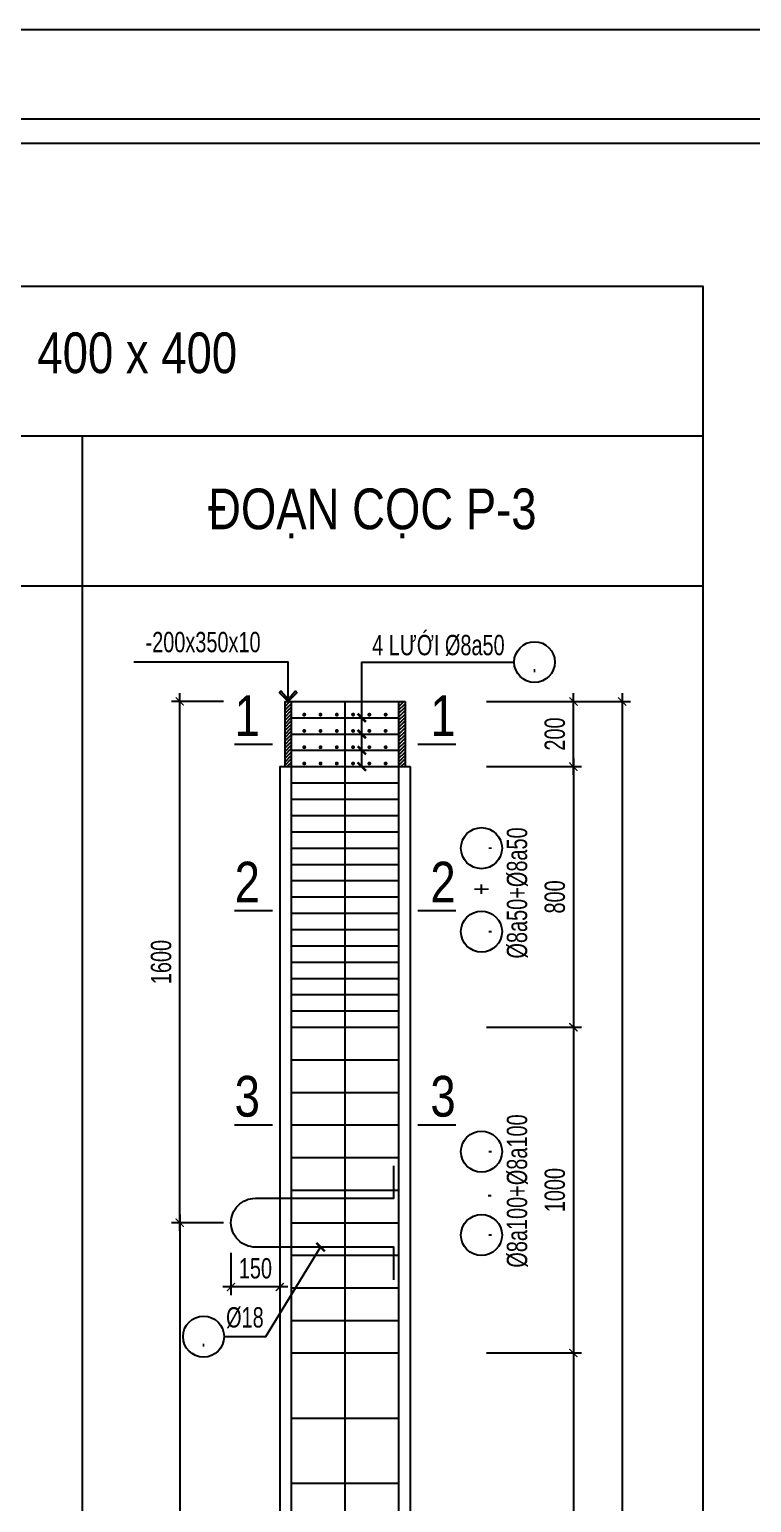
# Model space of a CAD drawing. Extents: x -24357 to 91799, y -17201 to -2351.
# Drawn here: x 81443 to 83661, y -6873 to -2351 of the extents above; entities that cross this region are included whole.
import ezdxf
from ezdxf.enums import TextEntityAlignment as Align

# ---------------------------------------------------------------- set-up
doc = ezdxf.new("R2010")
doc.units = 0
doc.header["$LTSCALE"] = 500
doc.header["$MEASUREMENT"] = 0
doc.header["$PDMODE"] = 3
doc.layers.get('0').update_dxf_attribs({"linetype": 'CONTINUOUS'})
doc.layers.get('DEFPOINTS').update_dxf_attribs({"linetype": 'CONTINUOUS'})
for name, color, linetype in [('CDC-KHUNGTEN', 7, 'CONTINUOUS'), ('CDC.02.DIM', 1, 'CONTINUOUS'), ('CDC.03.BORDER', 3, 'CONTINUOUS'), ('CDC.05.STEEL', 4, 'CONTINUOUS'), ('CDC.06.TEXT', 2, 'CONTINUOUS'), ('CDC.10.HATCH', 251, 'CONTINUOUS'), ('CDC.11.NOTE', 8, 'CONTINUOUS'), ('CDC.15.NOPLOT', 87, 'CONTINUOUS')]:
    doc.layers.add(name, color=color, linetype=linetype)
doc.styles.add('ARIAL', font='arial.ttf', dxfattribs={"width": 0.7})
doc.dimstyles.new('DIM25', dxfattribs={"dimscale": 25, "dimtxt": 2.5, "dimasz": 1, "dimexe": 1, "dimexo": 0, "dimgap": 1, "dimtad": 1, "dimdec": 0, "dimzin": 0, "dimdsep": 46, "dimtxsty": 'ARIAL', "dimblk": 'ARCHTICK', "dimcen": 0, "dimdle": 1, "dimclrd": 1, "dimclre": 1, "dimclrt": 2, "dimadec": 0, "dimazin": 0, "dimtfac": 1, "dimtdec": 0, "dimtix": 1, "dimtmove": 2, "dimatfit": 3, "dimldrblk": 'ARCHTICK', "dimfxl": 1, "dimtolj": 1, "dimtzin": 0, "dimarcsym": 0})
pattern_1 = [(45, (-34309.371, -161240.184), (-5.30330086, 5.30330086), [])]

# ---------------------------------------------------------------- blocks, each defined once
blk = doc.blocks.new('_ArchTick')
at = {"color": 0, "linetype": 'ByBlock', "const_width": 0.15}
blk.add_lwpolyline([(-0.5, -0.5), (0.5, 0.5)], dxfattribs=at)
blk = doc.blocks.new('*D56')
at = {"layer": 'CDC.02.DIM', "color": 1, "lineweight": -2, "transparency": 16777216}
for p, q in [((83113.9, -4589.2), (83113.9, -5439.2)), ((82846.6, -4614.2), (83138.9, -4614.2)), ((82846.6, -5414.2), (83138.9, -5414.2))]:
    blk.add_line(p, q, dxfattribs=at)
at = {"layer": 'DEFPOINTS', "color": 0, "transparency": 16777216}
for p in [(82846.6, -4614.2), (82846.6, -5414.2), (83113.9, -5414.2)]:
    blk.add_point(p, dxfattribs=at)
at = {"layer": 'CDC.02.DIM', "color": 1, "lineweight": -2, "transparency": 16777216, "xscale": 25, "yscale": 25, "zscale": 25}
for p, rotation in [((83113.9, -4614.2), 90), ((83113.9, -5414.2), 270)]:
    blk.add_blockref('_ArchTick', p, dxfattribs=dict(at, rotation=rotation))
at = {"layer": 'CDC.02.DIM', "color": 2, "transparency": 16777216, "insert": (83057, -5014.2), "char_height": 62.5, "attachment_point": 5, "rotation": 90, "style": 'ARIAL'}
blk.add_mtext('\\A1;800', dxfattribs=at)
blk = doc.blocks.new('*D57')
at = {"layer": 'CDC.02.DIM', "color": 1, "lineweight": -2, "transparency": 16777216}
for p, q in [((82846.6, -5414.2), (83138.9, -5414.2)), ((83113.9, -5389.2), (83113.9, -6439.2)), ((82846.6, -6414.2), (83138.9, -6414.2))]:
    blk.add_line(p, q, dxfattribs=at)
at = {"layer": 'DEFPOINTS', "color": 0, "transparency": 16777216}
for p in [(82846.6, -5414.2), (82846.6, -6414.2), (83113.9, -6414.2)]:
    blk.add_point(p, dxfattribs=at)
at = {"layer": 'CDC.02.DIM', "color": 1, "lineweight": -2, "transparency": 16777216, "xscale": 25, "yscale": 25, "zscale": 25}
for p, rotation in [((83113.9, -5414.2), 90), ((83113.9, -6414.2), 270)]:
    blk.add_blockref('_ArchTick', p, dxfattribs=dict(at, rotation=rotation))
at = {"layer": 'CDC.02.DIM', "color": 2, "transparency": 16777216, "insert": (83057, -5914.2), "char_height": 62.5, "attachment_point": 5, "rotation": 90, "style": 'ARIAL'}
blk.add_mtext('\\A1;1000', dxfattribs=at)
blk = doc.blocks.new('*D58')
at = {"layer": 'CDC.02.DIM', "color": 1, "lineweight": -2, "transparency": 16777216}
for p, q in [((82846.6, -4414.2), (83138.9, -4414.2)), ((83113.9, -4639.2), (83113.9, -4389.2)), ((82846.6, -4614.2), (83138.9, -4614.2))]:
    blk.add_line(p, q, dxfattribs=at)
at = {"layer": 'DEFPOINTS', "color": 0, "transparency": 16777216}
for p in [(82846.6, -4414.2), (83113.9, -4414.2), (82846.6, -4614.2)]:
    blk.add_point(p, dxfattribs=at)
at = {"layer": 'CDC.02.DIM', "color": 1, "lineweight": -2, "transparency": 16777216, "xscale": 25, "yscale": 25, "zscale": 25}
for p, rotation in [((83113.9, -4414.2), 90), ((83113.9, -4614.2), 270)]:
    blk.add_blockref('_ArchTick', p, dxfattribs=dict(at, rotation=rotation))
at = {"layer": 'CDC.02.DIM', "color": 2, "transparency": 16777216, "insert": (83057, -4514.2), "char_height": 62.5, "attachment_point": 5, "rotation": 90, "style": 'ARIAL'}
blk.add_mtext('\\A1;200', dxfattribs=at)
blk = doc.blocks.new('*D61')
at = {"layer": 'CDC.02.DIM', "color": 1, "lineweight": -2, "transparency": 16777216}
for p, q in [((82846.6, -6414.2), (83138.9, -6414.2)), ((83113.9, -6389.2), (83113.9, -10439.2)), ((82846.6, -10414.2), (83138.9, -10414.2))]:
    blk.add_line(p, q, dxfattribs=at)
at = {"layer": 'DEFPOINTS', "color": 0, "transparency": 16777216}
for p in [(82846.6, -6414.2), (82846.6, -10414.2), (83113.9, -10414.2)]:
    blk.add_point(p, dxfattribs=at)
at = {"layer": 'CDC.02.DIM', "color": 1, "lineweight": -2, "transparency": 16777216, "xscale": 25, "yscale": 25, "zscale": 25}
for p, rotation in [((83113.9, -6414.2), 90), ((83113.9, -10414.2), 270)]:
    blk.add_blockref('_ArchTick', p, dxfattribs=dict(at, rotation=rotation))
at = {"layer": 'CDC.02.DIM', "color": 2, "transparency": 16777216, "insert": (83057, -8414.2), "char_height": 62.5, "attachment_point": 5, "rotation": 90, "style": 'ARIAL'}
blk.add_mtext('\\A1;4000', dxfattribs=at)
blk = doc.blocks.new('*D62')
at = {"layer": 'CDC.02.DIM', "color": 1, "lineweight": -2, "transparency": 16777216}
for p, q in [((82846.6, -4414.2), (83288.8, -4414.2)), ((83263.8, -4389.2), (83263.8, -12439.2)), ((82846.6, -12414.2), (83288.8, -12414.2))]:
    blk.add_line(p, q, dxfattribs=at)
at = {"layer": 'DEFPOINTS', "color": 0, "transparency": 16777216}
for p in [(82846.6, -4414.2), (82846.6, -12414.2), (83263.8, -12414.2)]:
    blk.add_point(p, dxfattribs=at)
at = {"layer": 'CDC.02.DIM', "color": 1, "lineweight": -2, "transparency": 16777216, "xscale": 25, "yscale": 25, "zscale": 25}
for p, rotation in [((83263.8, -4414.2), 90), ((83263.8, -12414.2), 270)]:
    blk.add_blockref('_ArchTick', p, dxfattribs=dict(at, rotation=rotation))
at = {"layer": 'CDC.02.DIM', "color": 2, "transparency": 16777216, "insert": (83206.9, -8414.2), "char_height": 62.5, "attachment_point": 5, "rotation": 90, "style": 'ARIAL'}
blk.add_mtext('\\A1;8000', dxfattribs=at)
blk = doc.blocks.new('*D53')
at = {"layer": 'CDC.02.DIM', "color": 1, "lineweight": -2, "transparency": 16777216}
for p, q in [((82038.8, -4414.2), (81879.5, -4414.2)), ((81904.5, -6039.2), (81904.5, -4389.2)), ((82038.8, -6014.2), (81879.5, -6014.2))]:
    blk.add_line(p, q, dxfattribs=at)
at = {"layer": 'DEFPOINTS', "color": 0, "transparency": 16777216}
for p in [(81904.5, -4414.2), (82038.8, -4414.2), (82038.8, -6014.2)]:
    blk.add_point(p, dxfattribs=at)
at = {"layer": 'CDC.02.DIM', "color": 1, "lineweight": -2, "transparency": 16777216, "xscale": 25, "yscale": 25, "zscale": 25}
for p, rotation in [((81904.5, -4414.2), 90), ((81904.5, -6014.2), 270)]:
    blk.add_blockref('_ArchTick', p, dxfattribs=dict(at, rotation=rotation))
at = {"layer": 'CDC.02.DIM', "color": 2, "transparency": 16777216, "insert": (81847.6, -5214.2), "char_height": 62.5, "attachment_point": 5, "rotation": 90, "style": 'ARIAL'}
blk.add_mtext('\\A1;1600', dxfattribs=at)
blk = doc.blocks.new('*D54')
at = {"layer": 'CDC.02.DIM', "color": 1, "lineweight": -2, "transparency": 16777216}
for p, q in [((81904.5, -5989.2), (81904.5, -10839.2)), ((82038.8, -6014.2), (81879.5, -6014.2)), ((82038.8, -10814.2), (81879.5, -10814.2))]:
    blk.add_line(p, q, dxfattribs=at)
at = {"layer": 'DEFPOINTS', "color": 0, "transparency": 16777216}
for p in [(82038.8, -6014.2), (81904.5, -10814.2), (82038.8, -10814.2)]:
    blk.add_point(p, dxfattribs=at)
at = {"layer": 'CDC.02.DIM', "color": 1, "lineweight": -2, "transparency": 16777216, "xscale": 25, "yscale": 25, "zscale": 25}
for p, rotation in [((81904.5, -6014.2), 90), ((81904.5, -10814.2), 270)]:
    blk.add_blockref('_ArchTick', p, dxfattribs=dict(at, rotation=rotation))
at = {"layer": 'CDC.02.DIM', "color": 2, "transparency": 16777216, "insert": (81847.6, -8414.2), "char_height": 62.5, "attachment_point": 5, "rotation": 90, "style": 'ARIAL'}
blk.add_mtext('\\A1;4800', dxfattribs=at)
blk = doc.blocks.new('*D652')
at = {"layer": 'CDC.15.NOPLOT', "color": 1, "lineweight": -2, "transparency": 16777216}
for p, q in [((82062.1, -6106.4), (82062.1, -6236.6)), ((82212.1, -6106.4), (82212.1, -6236.6)), ((82237.1, -6211.6), (82037.1, -6211.6))]:
    blk.add_line(p, q, dxfattribs=at)
at = {"layer": 'DEFPOINTS', "color": 0, "transparency": 16777216}
for p in [(82062.1, -6106.4), (82212.1, -6106.4), (82062.1, -6211.6)]:
    blk.add_point(p, dxfattribs=at)
at = {"layer": 'CDC.15.NOPLOT', "color": 1, "lineweight": -2, "transparency": 16777216, "xscale": 25, "yscale": 25, "zscale": 25, "rotation": 180}
blk.add_blockref('_ArchTick', (82062.1, -6211.6), dxfattribs=at)
at = {"layer": 'CDC.15.NOPLOT', "color": 1, "lineweight": -2, "transparency": 16777216, "xscale": 25, "yscale": 25, "zscale": 25}
blk.add_blockref('_ArchTick', (82212.1, -6211.6), dxfattribs=at)
at = {"layer": 'CDC.15.NOPLOT', "color": 2, "transparency": 16777216, "insert": (82137.1, -6154.7), "char_height": 62.5, "attachment_point": 5, "style": 'ARIAL'}
blk.add_mtext('\\A1;150', dxfattribs=at)
blk = doc.blocks.new('KHUNG A1')
at = {"layer": 'CDC-KHUNGTEN'}
blk.add_lwpolyline([(10366.22, 712.17), (10366.22, 1278.17), (9655.22, 1278.17), (9655.22, 712.17)], close=True, dxfattribs=at)
at = {"layer": 'CDC.10.HATCH', "color": 8}
blk.add_lwpolyline([(9652.22, 709.17), (10447.22, 709.17), (10447.22, 1281.17), (9652.22, 1281.17)], close=True, dxfattribs=at)
at = {"layer": 'DEFPOINTS', "color": 1}
blk.add_lwpolyline([(9617.22, 698.17), (9617.22, 1292.17), (10458.22, 1292.17), (10458.22, 698.17), (9617.22, 698.17)], close=True, dxfattribs=at)

msp = doc.modelspace()

# ---------------------------------------------------------------- hatches: boundary and pattern name
at = {"layer": 'CDC.10.HATCH'}
h = msp.add_hatch(dxfattribs=at)
h.set_pattern_fill('ANSI31', color=256, scale=60, style=0)
h.set_pattern_definition(pattern_1)
h.paths.add_polyline_path([(82247.09, -4414.24), (82227.09, -4414.24), (82227.09, -4614.24), (82247.09, -4614.24)])
h = msp.add_hatch(dxfattribs=at)
h.set_pattern_fill('ANSI31', color=256, scale=60, style=0)
h.set_pattern_definition(pattern_1)
h.paths.add_polyline_path([(82597.09, -4414.24), (82577.09, -4414.24), (82577.09, -4614.24), (82597.09, -4614.24)])

# ---------------------------------------------------------------- linework, layer by layer
at = {"layer": 'CDC.03.BORDER'}
for p, q in [((77792.45, -3598.9), (83511.14, -3598.9)), ((81604.91, -3598.9), (81604.91, -13550.39)), ((77792.45, -4058.9), (83511.14, -4058.9)), ((82227.09, -4414.24), (82597.09, -4414.24)), ((82227.09, -4414.24), (82227.09, -4614.24)), ((82247.09, -4414.24), (82247.09, -4614.24)), ((82577.09, -4414.24), (82577.09, -4614.24)), ((82597.09, -4414.24), (82597.09, -4614.24)), ((82212.09, -4614.24), (82247.09, -4614.24)), ((82212.09, -4614.24), (82212.09, -12014.24)), ((82577.09, -4614.24), (82612.09, -4614.24)), ((82612.09, -4614.24), (82612.09, -12014.24))]:
    msp.add_line(p, q, dxfattribs=at)
msp.add_lwpolyline([(77792.45, -3138.9), (83511.14, -3138.9), (83511.14, -13550.39), (77792.45, -13550.39)], close=True, dxfattribs=at)
at = {"layer": 'CDC.05.STEEL'}
for p, q in [((82412.09, -4414.24), (82412.09, -12414.24)), ((82247.09, -4464.24), (82577.09, -4464.24)), ((82247.09, -4514.24), (82577.09, -4514.24)), ((82247.09, -4564.24), (82577.09, -4564.24)), ((82242.09, -4614.24), (82582.09, -4614.24)), ((82247.09, -4614.24), (82247.09, -12006.62)), ((82577.09, -4614.24), (82577.09, -12006.62)), ((82247.09, -4664.24), (82577.09, -4664.24)), ((82247.09, -4714.24), (82577.09, -4714.24)), ((82247.09, -4764.24), (82577.09, -4764.24)), ((82247.09, -4814.24), (82577.09, -4814.24)), ((82247.09, -4864.24), (82577.09, -4864.24)), ((82247.09, -4914.24), (82577.09, -4914.24)), ((82247.09, -4964.24), (82577.09, -4964.24)), ((82247.09, -5014.24), (82577.09, -5014.24)), ((82247.09, -5064.24), (82577.09, -5064.24)), ((82247.09, -5114.24), (82577.09, -5114.24)), ((82247.09, -5164.24), (82577.09, -5164.24)), ((82247.09, -5214.24), (82577.09, -5214.24)), ((82247.09, -5264.24), (82577.09, -5264.24)), ((82247.09, -5314.24), (82577.09, -5314.24)), ((82247.09, -5364.24), (82577.09, -5364.24)), ((82247.09, -5414.24), (82577.09, -5414.24)), ((82247.09, -5514.24), (82577.09, -5514.24)), ((82247.09, -5614.24), (82577.09, -5614.24)), ((82247.09, -5714.24), (82577.09, -5714.24)), ((82247.09, -5814.24), (82577.09, -5814.24)), ((82247.09, -5914.24), (82577.09, -5914.24)), ((82247.09, -6014.24), (82577.09, -6014.24)), ((82247.09, -6114.24), (82577.09, -6114.24)), ((82247.09, -6214.24), (82577.09, -6214.24)), ((82247.09, -6314.24), (82577.09, -6314.24)), ((82247.09, -6414.24), (82577.09, -6414.24)), ((82247.09, -6614.24), (82577.09, -6614.24)), ((82247.09, -6814.24), (82577.09, -6814.24))]:
    msp.add_line(p, q, dxfattribs=at)
at = {"layer": 'CDC.05.STEEL', "const_width": 6}
for points in [[(82287.09, -4451.64, 1), (82287.09, -4457.64, 1)], [(82337.09, -4451.64, 1), (82337.09, -4457.64, 1)], [(82387.09, -4451.64, 1), (82387.09, -4457.64, 1)], [(82437.09, -4451.64, 1), (82437.09, -4457.64, 1)], [(82487.09, -4451.64, 1), (82487.09, -4457.64, 1)], [(82537.09, -4451.64, 1), (82537.09, -4457.64, 1)], [(82287.09, -4501.64, 1), (82287.09, -4507.64, 1)], [(82337.09, -4501.64, 1), (82337.09, -4507.64, 1)], [(82387.09, -4501.64, 1), (82387.09, -4507.64, 1)], [(82437.09, -4501.64, 1), (82437.09, -4507.64, 1)], [(82487.09, -4501.64, 1), (82487.09, -4507.64, 1)], [(82537.09, -4501.64, 1), (82537.09, -4507.64, 1)], [(82287.09, -4551.64, 1), (82287.09, -4557.64, 1)], [(82337.09, -4551.64, 1), (82337.09, -4557.64, 1)], [(82387.09, -4551.64, 1), (82387.09, -4557.64, 1)], [(82437.09, -4551.64, 1), (82437.09, -4557.64, 1)], [(82487.09, -4551.64, 1), (82487.09, -4557.64, 1)], [(82537.09, -4551.64, 1), (82537.09, -4557.64, 1)], [(82287.09, -4601.64, 1), (82287.09, -4607.64, 1)], [(82337.09, -4601.64, 1), (82337.09, -4607.64, 1)], [(82387.09, -4601.64, 1), (82387.09, -4607.64, 1)], [(82437.09, -4601.64, 1), (82437.09, -4607.64, 1)], [(82487.09, -4601.64, 1), (82487.09, -4607.64, 1)], [(82537.09, -4601.64, 1), (82537.09, -4607.64, 1)]]:
    msp.add_lwpolyline(points, format="xyb", close=True, dxfattribs=at)
at = {"layer": 'CDC.05.STEEL'}
msp.add_lwpolyline([(82562.09, -6189.24), (82562.09, -6089.24), (82137.09, -6089.24, -0.4142136), (82062.09, -6014.24), (82062.09, -6014.24, -0.4142136), (82137.09, -5939.24), (82562.09, -5939.24), (82562.09, -5839.24)], format="xyb", dxfattribs=at)
at = {"layer": 'CDC.11.NOTE'}
for points in [[(82237.53, -4414.24), (82264.25, -4387.52), (82259.8, -4383.06), (82237.53, -4407.94), (82215.25, -4383.06), (82210.8, -4387.52), (82237.53, -4414.24), (82237.53, -4414.24), (82237.53, -4293.31), (81763.36, -4293.31)], [(82463.72, -4614.24), (82463.72, -4293.31), (82932.04, -4293.31)], [(82040.74, -6363.87), (82168.85, -6363.87), (82337.31, -6089.24)]]:
    msp.add_lwpolyline(points, dxfattribs=at)
at = {"layer": 'CDC.11.NOTE', "const_width": 7.5}
for points in [[(82476.59, -4477.12), (82450.85, -4451.37)], [(82476.59, -4527.12), (82450.85, -4501.37)], [(82476.59, -4577.12), (82450.85, -4551.37)], [(82476.59, -4627.12), (82450.85, -4601.37)], [(82350.18, -6102.12), (82324.44, -6076.37)]]:
    msp.add_lwpolyline(points, dxfattribs=at)
at = {"layer": 'CDC.11.NOTE'}
for centre, radius in [((82994.54, -4293.31), 62.5), ((82831.56, -4864.57), 63), ((82831.56, -5120.78), 63), ((82831.56, -5795.96), 63), ((82831.56, -6052.17), 63), ((81977.74, -6363.87), 63)]:
    msp.add_circle(centre, radius, dxfattribs=at)

# ---------------------------------------------------------------- block references
at = {"xscale": 25, "yscale": 25, "zscale": 25}
msp.add_blockref('KHUNG A1', (-169656.95, -34655.74), dxfattribs=at)

# ---------------------------------------------------------------- texts
at = {"layer": 'CDC.06.TEXT', "style": 'ARIAL', "width": 0.8}
for s, p in [('CHI TIẾT CÁC ĐOẠN CỌC TIẾT DIỆN 400 x 400', (80544.14, -3406.48)), ('ĐOẠN CỌC P-3', (82496.26, -3885.55)), ('%%U1 ', (82131.59, -4520.38)), ('%%U 1', (82694.04, -4520.38)), ('%%U2 ', (82131.59, -5031.24)), ('%%U 2', (82694.04, -5031.24)), ('%%U3 ', (82131.59, -5688.64)), ('%%U 3', (82694.04, -5688.64))]:
    msp.add_text(s, height=125, dxfattribs=at).set_placement(p, align=Align.CENTER)
at = {"layer": 'CDC.06.TEXT', "style": 'ARIAL', "width": 0.7}
msp.add_text('-200x350x10', height=62.5, dxfattribs=at).set_placement((81799.62, -4263.13))
for s, p in [('4 LƯỚI %%C8a50', (82699.21, -4234.14)), ('%%C18', (82104.84, -6304.71))]:
    msp.add_text(s, height=62.5, dxfattribs=at).set_placement(p, align=Align.MIDDLE)
for p in [(82994.54, -4293.31), (81977.74, -6363.87)]:
    msp.add_text('.', height=62.5, dxfattribs=at).set_placement(p, align=Align.MIDDLE_CENTER)
for s, p in [('%%C8a50+%%C8a50', (82971.83, -5203.4)), ('+', (82861.54, -5008.23)), ('%%C8a100+%%C8a100', (82971.83, -6152.3)), ('.', (82861.54, -5939.62))]:
    msp.add_text(s, height=62.5, rotation=90, dxfattribs=at).set_placement(p)
for p in [(82831.56, -4864.57), (82831.56, -5120.78), (82831.56, -5795.96), (82831.56, -6052.17)]:
    msp.add_text('.', height=62.5, rotation=90, dxfattribs=at).set_placement(p, align=Align.MIDDLE_CENTER)

# ---------------------------------------------------------------- dimensions: what is measured, and where the dimension line sits
at = {"layer": 'CDC.02.DIM'}
for base, p1, p2, picture, middle in [((81904.55, -4414.24), (82038.76, -6014.24), (82038.76, -4414.24), '*D53', (81847.63, -5214.24)), ((83113.88, -4414.24), (82846.63, -4614.24), (82846.63, -4414.24), '*D58', (83056.97, -4514.24)), ((83263.8, -12414.24), (82846.63, -4414.24), (82846.63, -12414.24), '*D62', (83206.89, -8414.24)), ((83113.88, -5414.24), (82846.63, -4614.24), (82846.63, -5414.24), '*D56', (83056.97, -5014.24)), ((83113.88, -6414.24), (82846.63, -5414.24), (82846.63, -6414.24), '*D57', (83056.97, -5914.24)), ((81904.55, -10814.24), (82038.76, -6014.24), (82038.76, -10814.24), '*D54', (81847.63, -8414.24)), ((83113.88, -10414.24), (82846.63, -6414.24), (82846.63, -10414.24), '*D61', (83056.97, -8414.24))]:
    dim = msp.add_linear_dim(base=base, p1=p1, p2=p2, angle=90, dimstyle='DIM25', dxfattribs=at)
    dim.commit()
    dim.dimension.update_dxf_attribs({"geometry": picture, "text_midpoint": middle})
at = {"layer": 'CDC.15.NOPLOT'}
dim = msp.add_linear_dim(base=(82062.09, -6211.63), p1=(82212.09, -6106.39), p2=(82062.09, -6106.39), dimstyle='DIM25', dxfattribs=at)
dim.commit()
dim.dimension.update_dxf_attribs({"geometry": '*D652', "text_midpoint": (82137.09, -6154.72)})

doc.saveas('drawing.dxf')
